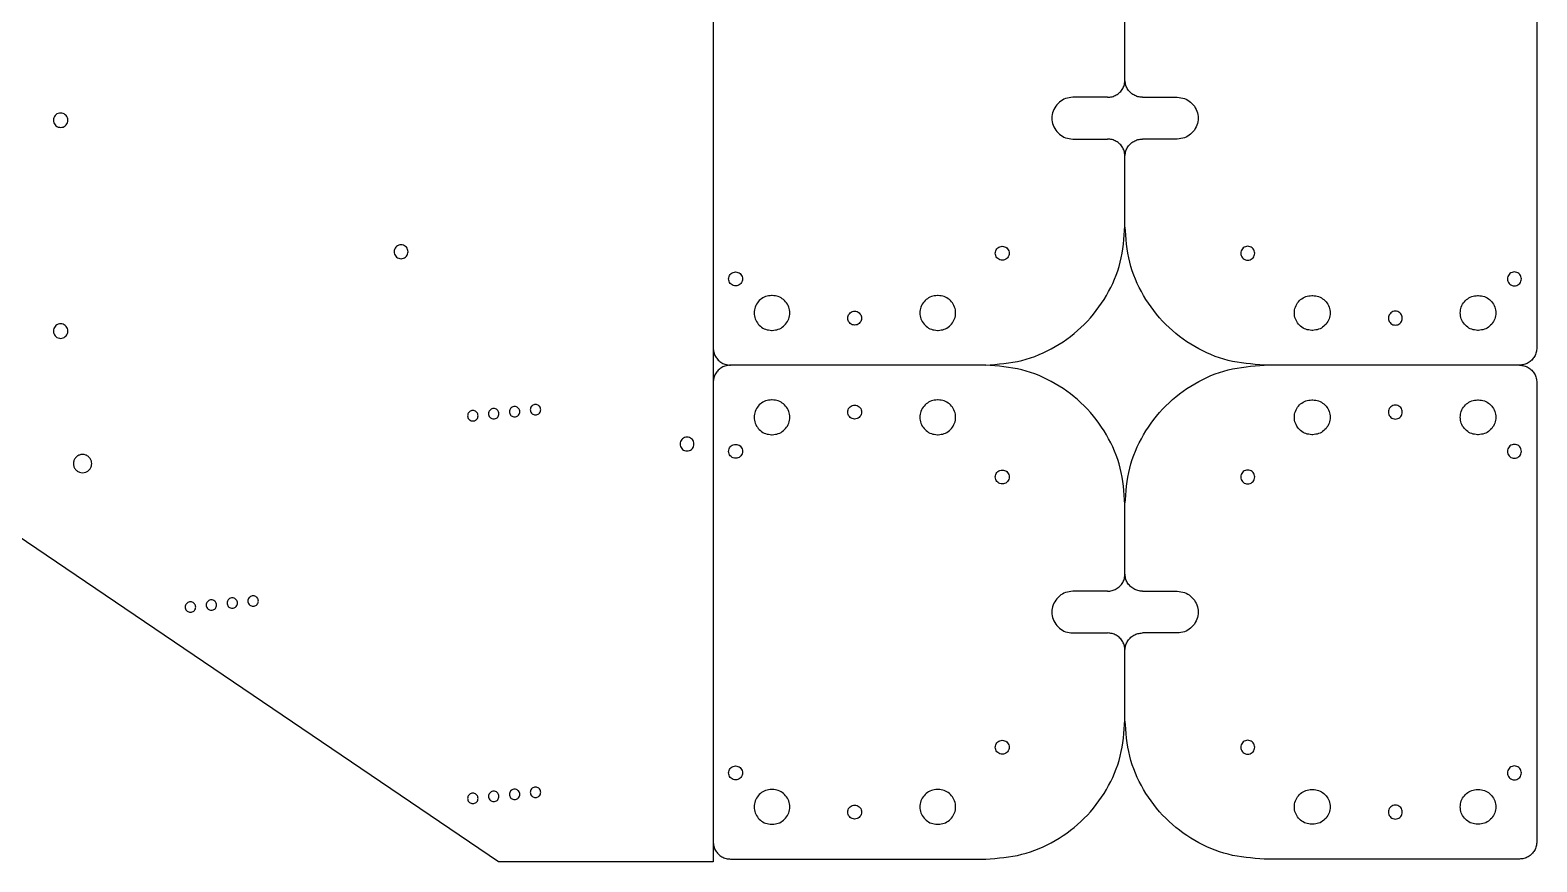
# Model space of a CAD drawing. Extents: x 0 to 867, y 0 to 569.
# Drawn here: x 434.3 to 867.1, y 0 to 239.1 of the extents above; entities that cross this region are included whole.
import ezdxf

# ---------------------------------------------------------------- set-up
doc = ezdxf.new("R2010")
doc.units = 0
doc.layers.add('LAYER_1', color=7, linetype='CONTINUOUS')

msp = doc.modelspace()

# ---------------------------------------------------------------- linework, layer by layer
at = {"layer": 'LAYER_1', "color": 7}
for p, q in [((630.46, 563.81), (630.46, 0)), ((867.06, 279.81), (867.06, 147.81)), ((748.76, 224.81), (748.76, 244.81)), ((743.76, 219.81), (733.76, 219.81)), ((753.76, 219.81), (763.76, 219.81)), ((443.03, 211.14), (443.03, 211.14)), ((733.76, 207.81), (743.76, 207.81)), ((763.76, 207.81), (753.76, 207.81)), ((748.76, 182.81), (748.76, 202.81)), ((540.83, 173.4), (540.83, 173.4)), ((713.51, 172.96), (713.51, 172.96)), ((784.02, 172.96), (784.02, 172.96)), ((636.91, 165.58), (636.91, 165.58)), ((860.62, 165.58), (860.62, 165.58)), ((647.46, 162.81), (647.26, 162.81)), ((695.11, 162.81), (694.86, 162.81)), ((802.42, 162.81), (802.67, 162.81)), ((850.06, 162.81), (850.26, 162.81)), ((647.26, 152.81), (647.46, 152.81)), ((671.11, 154.31), (671.11, 154.31)), ((694.86, 152.81), (695.11, 152.81)), ((802.67, 152.81), (802.42, 152.81)), ((826.41, 154.31), (826.41, 154.31)), ((850.26, 152.81), (850.06, 152.81)), ((443.03, 150.51), (443.03, 150.51)), ((708.76, 142.81), (635.46, 142.81)), ((862.06, 142.81), (788.76, 142.81)), ((867.06, 137.81), (867.06, 5.81)), ((647.46, 132.81), (647.26, 132.81)), ((695.11, 132.81), (694.86, 132.81)), ((802.42, 132.81), (802.67, 132.81)), ((850.06, 132.81), (850.26, 132.81)), ((561.44, 126.75), (561.44, 126.75)), ((567.44, 127.33), (567.44, 127.33)), ((573.45, 127.92), (573.45, 127.92)), ((579.44, 128.5), (579.44, 128.5)), ((671.11, 127.31), (671.11, 127.31)), ((826.41, 127.31), (826.41, 127.31)), ((647.26, 122.81), (647.46, 122.81)), ((694.86, 122.81), (695.11, 122.81)), ((802.67, 122.81), (802.42, 122.81)), ((850.26, 122.81), (850.06, 122.81)), ((622.96, 118.13), (622.96, 118.13)), ((636.91, 116.03), (636.91, 116.03)), ((860.62, 116.03), (860.62, 116.03)), ((449.33, 111.88), (449.33, 111.88)), ((713.51, 108.65), (713.51, 108.65)), ((784.02, 108.65), (784.02, 108.65)), ((748.76, 82.81), (748.76, 102.81)), ((568.85, 0), (424.32, 98)), ((743.76, 77.81), (733.76, 77.81)), ((753.76, 77.81), (763.76, 77.81)), ((480.33, 71.75), (480.33, 71.75)), ((486.33, 72.33), (486.33, 72.33)), ((492.34, 72.92), (492.34, 72.92)), ((498.33, 73.5), (498.33, 73.5)), ((733.76, 65.81), (743.76, 65.81)), ((763.76, 65.81), (753.76, 65.81)), ((748.76, 40.81), (748.76, 60.81)), ((713.51, 30.96), (713.51, 30.96)), ((784.02, 30.96), (784.02, 30.96)), ((636.91, 23.58), (636.91, 23.58)), ((860.62, 23.58), (860.62, 23.58)), ((567.44, 17.33), (567.44, 17.33)), ((573.45, 17.92), (573.45, 17.92)), ((579.44, 18.5), (579.44, 18.5)), ((647.46, 20.81), (647.26, 20.81)), ((695.11, 20.81), (694.86, 20.81)), ((802.42, 20.81), (802.67, 20.81)), ((850.06, 20.81), (850.26, 20.81)), ((561.44, 16.75), (561.44, 16.75)), ((647.26, 10.81), (647.46, 10.81)), ((671.11, 12.31), (671.11, 12.31)), ((694.86, 10.81), (695.11, 10.81)), ((802.67, 10.81), (802.42, 10.81)), ((826.41, 12.31), (826.41, 12.31)), ((850.26, 10.81), (850.06, 10.81)), ((630.46, 0), (568.85, 0)), ((635.46, 0.81), (708.76, 0.81)), ((862.06, 0.81), (788.76, 0.81))]:
    msp.add_line(p, q, dxfattribs=at)
for points, knots in [([(743.76, 219.81), (744.2, 219.84), (745.07, 219.91), (746.29, 220.43), (747.34, 221.23), (748.14, 222.28), (748.66, 223.5), (748.73, 224.37), (748.76, 224.81)], [0, 0, 0, 0, 1.308875, 2.606919, 3.915794, 5.224668, 6.522711, 7.831585, 7.831585, 7.831585, 7.831585]), ([(753.76, 219.81), (753.33, 219.84), (752.46, 219.91), (751.24, 220.43), (750.19, 221.23), (749.39, 222.28), (748.86, 223.5), (748.8, 224.37), (748.76, 224.81)], [0, 0, 0, 0, 1.308874, 2.606918, 3.915793, 5.224668, 6.52271, 7.831585, 7.831585, 7.831585, 7.831585]), ([(733.76, 219.81), (733.06, 219.73), (731.67, 219.59), (729.83, 218.49), (728.46, 216.87), (727.73, 214.87), (727.73, 212.74), (728.46, 210.74), (729.83, 209.12), (731.67, 208.02), (733.06, 207.88), (733.76, 207.81)], [0, 0, 0, 0, 2.093784, 4.157603, 6.251388, 8.345172, 10.408992, 12.502776, 14.59656, 16.660379, 18.754163, 18.754163, 18.754163, 18.754163]), ([(763.76, 219.81), (764.47, 219.73), (765.86, 219.59), (767.7, 218.49), (769.07, 216.87), (769.79, 214.87), (769.79, 212.74), (769.07, 210.74), (767.7, 209.12), (765.86, 208.02), (764.47, 207.88), (763.76, 207.81)], [0, 0, 0, 0, 2.093785, 4.157604, 6.251388, 8.345172, 10.408992, 12.502777, 14.59656, 16.66038, 18.754165, 18.754165, 18.754165, 18.754165]), ([(443.03, 211.14), (442.79, 211.16), (442.31, 211.21), (441.67, 211.59), (441.2, 212.15), (440.95, 212.84), (440.95, 213.58), (441.2, 214.27), (441.67, 214.83), (442.31, 215.2), (443.03, 215.33), (443.76, 215.2), (444.39, 214.83), (444.87, 214.27), (445.12, 213.58), (445.12, 212.84), (444.87, 212.15), (444.39, 211.59), (443.76, 211.21), (443.27, 211.16), (443.03, 211.14)], [0, 0, 0, 0, 0.724111, 1.437852, 2.161955, 2.886052, 3.599789, 4.323884, 5.047988, 5.761728, 6.48584, 7.20993, 7.923665, 8.647767, 9.371869, 10.085606, 10.809709, 11.533812, 12.247547, 12.971637, 12.971637, 12.971637, 12.971637]), ([(748.76, 202.81), (748.73, 203.24), (748.66, 204.12), (748.14, 205.33), (747.34, 206.38), (746.29, 207.18), (745.07, 207.71), (744.2, 207.77), (743.76, 207.81)], [0, 0, 0, 0, 1.308874, 2.606917, 3.915791, 5.224666, 6.52271, 7.831585, 7.831585, 7.831585, 7.831585]), ([(748.76, 202.81), (748.8, 203.24), (748.86, 204.12), (749.39, 205.33), (750.19, 206.38), (751.24, 207.18), (752.46, 207.71), (753.33, 207.77), (753.76, 207.81)], [0, 0, 0, 0, 1.308874, 2.606917, 3.915791, 5.224667, 6.52271, 7.831585, 7.831585, 7.831585, 7.831585]), ([(708.76, 142.81), (712.26, 143.07), (719.24, 143.6), (728.99, 147.8), (737.38, 154.19), (743.77, 162.58), (747.97, 172.33), (748.5, 179.31), (748.76, 182.81)], [0, 0, 0, 0, 10.470995, 20.855339, 31.326332, 41.797329, 52.181673, 62.652668, 62.652668, 62.652668, 62.652668]), ([(788.76, 142.81), (785.26, 143.07), (778.29, 143.6), (768.54, 147.8), (760.14, 154.19), (753.76, 162.58), (749.56, 172.33), (749.03, 179.31), (748.76, 182.81)], [0, 0, 0, 0, 10.470995, 20.855338, 31.326332, 41.797329, 52.181673, 62.652668, 62.652668, 62.652668, 62.652668]), ([(540.83, 173.4), (540.6, 173.42), (540.13, 173.47), (539.52, 173.84), (539.06, 174.38), (538.82, 175.05), (538.82, 175.75), (539.06, 176.42), (539.52, 176.96), (540.13, 177.32), (540.83, 177.44), (541.53, 177.32), (542.14, 176.96), (542.6, 176.42), (542.84, 175.75), (542.84, 175.05), (542.6, 174.38), (542.14, 173.84), (541.53, 173.47), (541.07, 173.42), (540.83, 173.4)], [0, 0, 0, 0, 0.697929, 1.38587, 2.083799, 2.781727, 3.469667, 4.167595, 4.865524, 5.553465, 6.251394, 6.949323, 7.637264, 8.335194, 9.033122, 9.721062, 10.418989, 11.116919, 11.80486, 12.502789, 12.502789, 12.502789, 12.502789]), ([(713.51, 172.96), (713.74, 172.98), (714.21, 173.03), (714.82, 173.4), (715.28, 173.94), (715.52, 174.61), (715.52, 175.31), (715.28, 175.98), (714.82, 176.52), (714.21, 176.88), (713.51, 177), (712.81, 176.88), (712.2, 176.52), (711.74, 175.98), (711.5, 175.31), (711.5, 174.61), (711.74, 173.94), (712.2, 173.4), (712.81, 173.03), (713.27, 172.98), (713.51, 172.96)], [0, 0, 0, 0, 0.697927, 1.385867, 2.083794, 2.781722, 3.469662, 4.16759, 4.865518, 5.553457, 6.251384, 6.949314, 7.637253, 8.335182, 9.03311, 9.72105, 10.418977, 11.116906, 11.804845, 12.502775, 12.502775, 12.502775, 12.502775]), ([(784.02, 172.96), (783.79, 172.98), (783.32, 173.03), (782.71, 173.4), (782.25, 173.94), (782.01, 174.61), (782.01, 175.31), (782.25, 175.98), (782.71, 176.52), (783.32, 176.88), (784.02, 177), (784.72, 176.88), (785.33, 176.52), (785.79, 175.98), (786.03, 175.31), (786.03, 174.61), (785.79, 173.94), (785.33, 173.4), (784.72, 173.03), (784.25, 172.98), (784.02, 172.96)], [0, 0, 0, 0, 0.697927, 1.385867, 2.083795, 2.781722, 3.469662, 4.16759, 4.865518, 5.553458, 6.251385, 6.949313, 7.637254, 8.335182, 9.03311, 9.72105, 10.418977, 11.116905, 11.804845, 12.502774, 12.502774, 12.502774, 12.502774]), ([(636.91, 165.58), (637.15, 165.61), (637.61, 165.66), (638.22, 166.02), (638.68, 166.56), (638.92, 167.23), (638.92, 167.94), (638.68, 168.61), (638.22, 169.15), (637.61, 169.5), (636.91, 169.63), (636.21, 169.5), (635.6, 169.15), (635.14, 168.61), (634.9, 167.94), (634.9, 167.23), (635.14, 166.56), (635.6, 166.02), (636.21, 165.66), (636.68, 165.61), (636.91, 165.58)], [0, 0, 0, 0, 0.697929, 1.38587, 2.0838, 2.781728, 3.469668, 4.167595, 4.865525, 5.553466, 6.251395, 6.949323, 7.637265, 8.335194, 9.033121, 9.721061, 10.418989, 11.116918, 11.80486, 12.502789, 12.502789, 12.502789, 12.502789]), ([(860.62, 165.58), (860.38, 165.61), (859.92, 165.66), (859.3, 166.02), (858.85, 166.56), (858.61, 167.23), (858.61, 167.94), (858.85, 168.61), (859.3, 169.15), (859.92, 169.5), (860.62, 169.63), (861.31, 169.5), (861.93, 169.15), (862.38, 168.61), (862.63, 167.94), (862.63, 167.23), (862.38, 166.56), (861.93, 166.02), (861.31, 165.66), (860.85, 165.61), (860.62, 165.58)], [0, 0, 0, 0, 0.697929, 1.38587, 2.083799, 2.781728, 3.469668, 4.167595, 4.865524, 5.553465, 6.251394, 6.949323, 7.637264, 8.335193, 9.03312, 9.72106, 10.418989, 11.116918, 11.804859, 12.502788, 12.502788, 12.502788, 12.502788]), ([(647.26, 162.81), (646.68, 162.75), (645.52, 162.63), (643.98, 161.71), (642.84, 160.36), (642.24, 158.69), (642.24, 156.92), (642.84, 155.25), (643.98, 153.91), (645.52, 152.98), (646.68, 152.87), (647.26, 152.81)], [0, 0, 0, 0, 1.744818, 3.464663, 5.209477, 6.9543, 8.674149, 10.418972, 12.163786, 13.88363, 15.628449, 15.628449, 15.628449, 15.628449]), ([(647.46, 152.81), (648.05, 152.87), (649.21, 152.98), (650.74, 153.91), (651.88, 155.25), (652.49, 156.92), (652.49, 158.69), (651.88, 160.36), (650.74, 161.71), (649.21, 162.63), (648.05, 162.75), (647.46, 162.81)], [0, 0, 0, 0, 1.744819, 3.46467, 5.209497, 6.954313, 8.674162, 10.418979, 12.163806, 13.883656, 15.628476, 15.628476, 15.628476, 15.628476]), ([(694.86, 162.81), (694.27, 162.75), (693.11, 162.63), (691.58, 161.71), (690.44, 160.36), (689.83, 158.69), (689.83, 156.92), (690.44, 155.25), (691.58, 153.91), (693.11, 152.98), (694.27, 152.87), (694.86, 152.81)], [0, 0, 0, 0, 1.74482, 3.464669, 5.209491, 6.954311, 8.67416, 10.41898, 12.163802, 13.88365, 15.628471, 15.628471, 15.628471, 15.628471]), ([(695.11, 152.81), (695.69, 152.87), (696.85, 152.98), (698.39, 153.91), (699.53, 155.25), (700.13, 156.92), (700.13, 158.69), (699.53, 160.36), (698.39, 161.71), (696.85, 162.63), (695.69, 162.75), (695.11, 162.81)], [0, 0, 0, 0, 1.74482, 3.464669, 5.209491, 6.954311, 8.67416, 10.41898, 12.163802, 13.88365, 15.628471, 15.628471, 15.628471, 15.628471]), ([(802.42, 152.81), (801.83, 152.87), (800.67, 152.98), (799.14, 153.91), (798, 155.25), (797.39, 156.92), (797.39, 158.69), (798, 160.36), (799.14, 161.71), (800.67, 162.63), (801.83, 162.75), (802.42, 162.81)], [0, 0, 0, 0, 1.74482, 3.464669, 5.209491, 6.954311, 8.67416, 10.41898, 12.163802, 13.883651, 15.628471, 15.628471, 15.628471, 15.628471]), ([(802.67, 162.81), (803.25, 162.75), (804.41, 162.63), (805.95, 161.71), (807.09, 160.36), (807.69, 158.69), (807.69, 156.92), (807.09, 155.25), (805.95, 153.91), (804.41, 152.98), (803.25, 152.87), (802.67, 152.81)], [0, 0, 0, 0, 1.74482, 3.464669, 5.209491, 6.954311, 8.67416, 10.41898, 12.163802, 13.883651, 15.628471, 15.628471, 15.628471, 15.628471]), ([(850.06, 152.81), (849.48, 152.87), (848.32, 152.98), (846.78, 153.91), (845.64, 155.25), (845.04, 156.92), (845.04, 158.69), (845.64, 160.36), (846.78, 161.71), (848.32, 162.63), (849.48, 162.75), (850.06, 162.81)], [0, 0, 0, 0, 1.744818, 3.46467, 5.209497, 6.954313, 8.674162, 10.418979, 12.163806, 13.883657, 15.628475, 15.628475, 15.628475, 15.628475]), ([(850.26, 162.81), (850.85, 162.75), (852.01, 162.63), (853.54, 161.71), (854.68, 160.36), (855.29, 158.69), (855.29, 156.92), (854.68, 155.25), (853.54, 153.91), (852.01, 152.98), (850.85, 152.87), (850.26, 152.81)], [0, 0, 0, 0, 1.744817, 3.464662, 5.209476, 6.954299, 8.674148, 10.418971, 12.163785, 13.883629, 15.628447, 15.628447, 15.628447, 15.628447]), ([(671.11, 154.31), (671.35, 154.33), (671.81, 154.38), (672.43, 154.75), (672.88, 155.28), (673.12, 155.95), (673.12, 156.66), (672.88, 157.33), (672.43, 157.87), (671.81, 158.22), (671.11, 158.35), (670.42, 158.22), (669.8, 157.87), (669.35, 157.33), (669.1, 156.66), (669.1, 155.95), (669.35, 155.28), (669.8, 154.75), (670.42, 154.38), (670.88, 154.33), (671.11, 154.31)], [0, 0, 0, 0, 0.697929, 1.38587, 2.083799, 2.781726, 3.469665, 4.167595, 4.865524, 5.553465, 6.251394, 6.949323, 7.637264, 8.335193, 9.033122, 9.721061, 10.418989, 11.116918, 11.804859, 12.502788, 12.502788, 12.502788, 12.502788]), ([(826.41, 154.31), (826.18, 154.33), (825.72, 154.38), (825.1, 154.75), (824.65, 155.28), (824.4, 155.95), (824.4, 156.66), (824.65, 157.33), (825.1, 157.87), (825.72, 158.22), (826.41, 158.35), (827.11, 158.22), (827.73, 157.87), (828.18, 157.33), (828.42, 156.66), (828.42, 155.95), (828.18, 155.28), (827.73, 154.75), (827.11, 154.38), (826.65, 154.33), (826.41, 154.31)], [0, 0, 0, 0, 0.697929, 1.385871, 2.0838, 2.781727, 3.469666, 4.167595, 4.865524, 5.553466, 6.251395, 6.949323, 7.637265, 8.335194, 9.033123, 9.721062, 10.41899, 11.116919, 11.804861, 12.502789, 12.502789, 12.502789, 12.502789]), ([(443.03, 150.51), (442.79, 150.54), (442.31, 150.59), (441.67, 150.97), (441.2, 151.53), (440.95, 152.22), (440.95, 152.96), (441.2, 153.65), (441.67, 154.21), (442.31, 154.58), (443.03, 154.71), (443.76, 154.58), (444.39, 154.21), (444.87, 153.65), (445.12, 152.96), (445.12, 152.22), (444.87, 151.53), (444.39, 150.97), (443.76, 150.59), (443.27, 150.54), (443.03, 150.51)], [0, 0, 0, 0, 0.724111, 1.437852, 2.161956, 2.886051, 3.599788, 4.323884, 5.047988, 5.761729, 6.48584, 7.20993, 7.923665, 8.647768, 9.371871, 10.085608, 10.80971, 11.533812, 12.247548, 12.971638, 12.971638, 12.971638, 12.971638]), ([(630.46, 147.81), (630.5, 147.37), (630.56, 146.5), (631.09, 145.28), (631.89, 144.23), (632.94, 143.43), (634.16, 142.91), (635.03, 142.84), (635.46, 142.81)], [0, 0, 0, 0, 1.308874, 2.606913, 3.915785, 5.224662, 6.522708, 7.831581, 7.831581, 7.831581, 7.831581]), ([(867.06, 147.81), (867.03, 147.37), (866.96, 146.5), (866.44, 145.28), (865.64, 144.23), (864.59, 143.43), (863.37, 142.91), (862.5, 142.84), (862.06, 142.81)], [0, 0, 0, 0, 1.308874, 2.606913, 3.915786, 5.224662, 6.522708, 7.831581, 7.831581, 7.831581, 7.831581]), ([(635.46, 142.81), (635.03, 142.77), (634.16, 142.71), (632.94, 142.18), (631.89, 141.38), (631.09, 140.33), (630.56, 139.12), (630.5, 138.24), (630.46, 137.81)], [0, 0, 0, 0, 1.308873, 2.606918, 3.915796, 5.224668, 6.522708, 7.831582, 7.831582, 7.831582, 7.831582]), ([(748.76, 102.81), (748.5, 106.31), (747.97, 113.28), (743.77, 123.03), (737.38, 131.43), (728.99, 137.81), (719.24, 142.01), (712.26, 142.54), (708.76, 142.81)], [0, 0, 0, 0, 10.470995, 20.855339, 31.326336, 41.797329, 52.181673, 62.652668, 62.652668, 62.652668, 62.652668]), ([(748.76, 102.81), (749.03, 106.31), (749.56, 113.28), (753.76, 123.03), (760.14, 131.43), (768.54, 137.81), (778.29, 142.01), (785.26, 142.54), (788.76, 142.81)], [0, 0, 0, 0, 10.470995, 20.855339, 31.326335, 41.797329, 52.181672, 62.652667, 62.652667, 62.652667, 62.652667]), ([(862.06, 142.81), (862.5, 142.77), (863.37, 142.71), (864.59, 142.18), (865.64, 141.38), (866.44, 140.33), (866.96, 139.12), (867.03, 138.24), (867.06, 137.81)], [0, 0, 0, 0, 1.308873, 2.606919, 3.915796, 5.224669, 6.522709, 7.831582, 7.831582, 7.831582, 7.831582]), ([(567.44, 127.33), (567.27, 127.35), (566.92, 127.39), (566.46, 127.66), (566.12, 128.07), (565.94, 128.57), (565.94, 129.1), (566.12, 129.6), (566.46, 130.01), (566.92, 130.27), (567.44, 130.36), (567.97, 130.27), (568.43, 130.01), (568.77, 129.6), (568.95, 129.1), (568.95, 128.57), (568.77, 128.07), (568.43, 127.66), (567.97, 127.39), (567.62, 127.35), (567.44, 127.33)], [0, 0, 0, 0, 0.523592, 1.039686, 1.563274, 2.086861, 2.602954, 3.126543, 3.65013, 4.166224, 4.689816, 5.213407, 5.729501, 6.253088, 6.776683, 7.292776, 7.816369, 8.339958, 8.856052, 9.379643, 9.379643, 9.379643, 9.379643]), ([(573.45, 127.92), (573.27, 127.93), (572.92, 127.97), (572.46, 128.25), (572.12, 128.65), (571.94, 129.15), (571.94, 129.68), (572.12, 130.18), (572.46, 130.59), (572.92, 130.85), (573.45, 130.95), (573.97, 130.85), (574.43, 130.59), (574.77, 130.18), (574.95, 129.68), (574.95, 129.15), (574.77, 128.65), (574.43, 128.25), (573.97, 127.97), (573.62, 127.93), (573.45, 127.92)], [0, 0, 0, 0, 0.523592, 1.039685, 1.563273, 2.08686, 2.602954, 3.126542, 3.650129, 4.166222, 4.689814, 5.213406, 5.7295, 6.253087, 6.776681, 7.292775, 7.816369, 8.339957, 8.856051, 9.379643, 9.379643, 9.379643, 9.379643]), ([(579.44, 128.5), (579.27, 128.52), (578.92, 128.55), (578.46, 128.83), (578.12, 129.23), (577.94, 129.73), (577.94, 130.27), (578.12, 130.77), (578.46, 131.17), (578.92, 131.44), (579.44, 131.53), (579.97, 131.44), (580.43, 131.17), (580.77, 130.77), (580.95, 130.27), (580.95, 129.73), (580.77, 129.23), (580.43, 128.83), (579.97, 128.55), (579.62, 128.52), (579.44, 128.5)], [0, 0, 0, 0, 0.523454, 1.039409, 1.562853, 2.086297, 2.602251, 3.125697, 3.649138, 4.165094, 4.688547, 5.211983, 5.727938, 6.251392, 6.774838, 7.290792, 7.814236, 8.337692, 8.853648, 9.377083, 9.377083, 9.377083, 9.377083]), ([(647.26, 132.81), (646.68, 132.75), (645.52, 132.63), (643.98, 131.71), (642.84, 130.36), (642.24, 128.69), (642.24, 126.92), (642.84, 125.25), (643.98, 123.91), (645.52, 122.98), (646.68, 122.87), (647.26, 122.81)], [0, 0, 0, 0, 1.744818, 3.464663, 5.209476, 6.9543, 8.674149, 10.418972, 12.163786, 13.883631, 15.628449, 15.628449, 15.628449, 15.628449]), ([(647.46, 122.81), (648.05, 122.87), (649.21, 122.98), (650.74, 123.91), (651.88, 125.25), (652.49, 126.92), (652.49, 128.69), (651.88, 130.36), (650.74, 131.71), (649.21, 132.63), (648.05, 132.75), (647.46, 132.81)], [0, 0, 0, 0, 1.744819, 3.46467, 5.209497, 6.954314, 8.674163, 10.41898, 12.163805, 13.883657, 15.628476, 15.628476, 15.628476, 15.628476]), ([(671.11, 127.31), (671.35, 127.33), (671.81, 127.38), (672.43, 127.75), (672.88, 128.28), (673.12, 128.95), (673.12, 129.66), (672.88, 130.33), (672.43, 130.87), (671.81, 131.22), (671.11, 131.35), (670.42, 131.22), (669.8, 130.87), (669.35, 130.33), (669.1, 129.66), (669.1, 128.95), (669.35, 128.28), (669.8, 127.75), (670.42, 127.38), (670.88, 127.33), (671.11, 127.31)], [0, 0, 0, 0, 0.697929, 1.38587, 2.083799, 2.781728, 3.469668, 4.167595, 4.865524, 5.553465, 6.251394, 6.949323, 7.637264, 8.335193, 9.03312, 9.72106, 10.418989, 11.116918, 11.804859, 12.502788, 12.502788, 12.502788, 12.502788]), ([(694.86, 132.81), (694.27, 132.75), (693.11, 132.63), (691.58, 131.71), (690.44, 130.36), (689.83, 128.69), (689.83, 126.92), (690.44, 125.25), (691.58, 123.91), (693.11, 122.98), (694.27, 122.87), (694.86, 122.81)], [0, 0, 0, 0, 1.74482, 3.46467, 5.20949, 6.954311, 8.67416, 10.41898, 12.163801, 13.883651, 15.628471, 15.628471, 15.628471, 15.628471]), ([(695.11, 122.81), (695.69, 122.87), (696.85, 122.98), (698.39, 123.91), (699.53, 125.25), (700.13, 126.92), (700.13, 128.69), (699.53, 130.36), (698.39, 131.71), (696.85, 132.63), (695.69, 132.75), (695.11, 132.81)], [0, 0, 0, 0, 1.74482, 3.46467, 5.209491, 6.954311, 8.67416, 10.41898, 12.163801, 13.883651, 15.628471, 15.628471, 15.628471, 15.628471]), ([(802.42, 122.81), (801.83, 122.87), (800.67, 122.98), (799.14, 123.91), (798, 125.25), (797.39, 126.92), (797.39, 128.69), (798, 130.36), (799.14, 131.71), (800.67, 132.63), (801.83, 132.75), (802.42, 132.81)], [0, 0, 0, 0, 1.74482, 3.46467, 5.209492, 6.954311, 8.674161, 10.41898, 12.163802, 13.883651, 15.628471, 15.628471, 15.628471, 15.628471]), ([(802.67, 132.81), (803.25, 132.75), (804.41, 132.63), (805.95, 131.71), (807.09, 130.36), (807.69, 128.69), (807.69, 126.92), (807.09, 125.25), (805.95, 123.91), (804.41, 122.98), (803.25, 122.87), (802.67, 122.81)], [0, 0, 0, 0, 1.74482, 3.46467, 5.209492, 6.954311, 8.674161, 10.41898, 12.163802, 13.883651, 15.628471, 15.628471, 15.628471, 15.628471]), ([(826.41, 127.31), (826.18, 127.33), (825.72, 127.38), (825.1, 127.75), (824.65, 128.28), (824.4, 128.95), (824.4, 129.66), (824.65, 130.33), (825.1, 130.87), (825.72, 131.22), (826.41, 131.35), (827.11, 131.22), (827.73, 130.87), (828.18, 130.33), (828.42, 129.66), (828.42, 128.95), (828.18, 128.28), (827.73, 127.75), (827.11, 127.38), (826.65, 127.33), (826.41, 127.31)], [0, 0, 0, 0, 0.697929, 1.385871, 2.0838, 2.781729, 3.469668, 4.167595, 4.865524, 5.553466, 6.251395, 6.949323, 7.637265, 8.335194, 9.033122, 9.721061, 10.41899, 11.116919, 11.804861, 12.502789, 12.502789, 12.502789, 12.502789]), ([(850.06, 122.81), (849.48, 122.87), (848.32, 122.98), (846.78, 123.91), (845.64, 125.25), (845.04, 126.92), (845.04, 128.69), (845.64, 130.36), (846.78, 131.71), (848.32, 132.63), (849.48, 132.75), (850.06, 132.81)], [0, 0, 0, 0, 1.744818, 3.46467, 5.209497, 6.954313, 8.674163, 10.418979, 12.163805, 13.883657, 15.628476, 15.628476, 15.628476, 15.628476]), ([(850.26, 132.81), (850.85, 132.75), (852.01, 132.63), (853.54, 131.71), (854.68, 130.36), (855.29, 128.69), (855.29, 126.92), (854.68, 125.25), (853.54, 123.91), (852.01, 122.98), (850.85, 122.87), (850.26, 122.81)], [0, 0, 0, 0, 1.744817, 3.464662, 5.209476, 6.954298, 8.674148, 10.418971, 12.163785, 13.88363, 15.628447, 15.628447, 15.628447, 15.628447]), ([(561.44, 126.75), (561.27, 126.77), (560.92, 126.8), (560.46, 127.08), (560.12, 127.48), (559.94, 127.98), (559.94, 128.52), (560.12, 129.02), (560.46, 129.42), (560.92, 129.69), (561.44, 129.78), (561.97, 129.69), (562.43, 129.42), (562.77, 129.02), (562.95, 128.52), (562.95, 127.98), (562.77, 127.48), (562.43, 127.08), (561.97, 126.8), (561.62, 126.77), (561.44, 126.75)], [0, 0, 0, 0, 0.523586, 1.039674, 1.563269, 2.086857, 2.60295, 3.126538, 3.650134, 4.166223, 4.689809, 5.2134, 5.729494, 6.253083, 6.776677, 7.29277, 7.816364, 8.339951, 8.856044, 9.379636, 9.379636, 9.379636, 9.379636]), ([(622.96, 118.13), (622.73, 118.15), (622.27, 118.2), (621.65, 118.56), (621.2, 119.1), (620.95, 119.77), (620.95, 120.48), (621.2, 121.15), (621.65, 121.69), (622.27, 122.04), (622.96, 122.17), (623.66, 122.04), (624.28, 121.69), (624.73, 121.15), (624.97, 120.48), (624.97, 119.77), (624.73, 119.1), (624.28, 118.56), (623.66, 118.2), (623.2, 118.15), (622.96, 118.13)], [0, 0, 0, 0, 0.697928, 1.38587, 2.083799, 2.781728, 3.469668, 4.167597, 4.865524, 5.553466, 6.251394, 6.949323, 7.637265, 8.335192, 9.033121, 9.721061, 10.41899, 11.116918, 11.80486, 12.50279, 12.50279, 12.50279, 12.50279]), ([(449.33, 111.88), (449.03, 111.91), (448.42, 111.97), (447.61, 112.45), (447.01, 113.16), (446.69, 114.04), (446.69, 114.96), (447.01, 115.84), (447.61, 116.55), (448.42, 117.02), (449.33, 117.18), (450.25, 117.02), (451.05, 116.55), (451.65, 115.84), (451.97, 114.96), (451.97, 114.04), (451.65, 113.16), (451.05, 112.45), (450.25, 111.97), (449.64, 111.91), (449.33, 111.88)], [0, 0, 0, 0, 0.916034, 1.818954, 2.734974, 3.651004, 4.553925, 5.469957, 6.385976, 7.288895, 8.204929, 9.120963, 10.023888, 10.93992, 11.855953, 12.758874, 13.674903, 14.590937, 15.493863, 16.409897, 16.409897, 16.409897, 16.409897]), ([(636.91, 116.03), (637.15, 116.05), (637.61, 116.1), (638.22, 116.47), (638.68, 117.01), (638.92, 117.67), (638.92, 118.38), (638.68, 119.05), (638.22, 119.59), (637.61, 119.95), (636.91, 120.07), (636.21, 119.95), (635.6, 119.59), (635.14, 119.05), (634.9, 118.38), (634.9, 117.67), (635.14, 117.01), (635.6, 116.47), (636.21, 116.1), (636.68, 116.05), (636.91, 116.03)], [0, 0, 0, 0, 0.697929, 1.38587, 2.0838, 2.781727, 3.469667, 4.167595, 4.865524, 5.553466, 6.251395, 6.949324, 7.637265, 8.335194, 9.033123, 9.721063, 10.418991, 11.11692, 11.80486, 12.502789, 12.502789, 12.502789, 12.502789]), ([(860.62, 116.03), (860.38, 116.05), (859.92, 116.1), (859.3, 116.47), (858.85, 117.01), (858.61, 117.67), (858.61, 118.38), (858.85, 119.05), (859.3, 119.59), (859.92, 119.95), (860.62, 120.07), (861.31, 119.95), (861.93, 119.59), (862.38, 119.05), (862.63, 118.38), (862.63, 117.67), (862.38, 117.01), (861.93, 116.47), (861.31, 116.1), (860.85, 116.05), (860.62, 116.03)], [0, 0, 0, 0, 0.697929, 1.38587, 2.083799, 2.781727, 3.469666, 4.167595, 4.865524, 5.553465, 6.251394, 6.949323, 7.637264, 8.335194, 9.033123, 9.721063, 10.418992, 11.116919, 11.80486, 12.502789, 12.502789, 12.502789, 12.502789]), ([(713.51, 108.65), (713.74, 108.68), (714.21, 108.72), (714.82, 109.09), (715.28, 109.63), (715.52, 110.3), (715.52, 111.01), (715.28, 111.67), (714.82, 112.22), (714.21, 112.57), (713.51, 112.69), (712.81, 112.57), (712.2, 112.22), (711.74, 111.67), (711.5, 111.01), (711.5, 110.3), (711.74, 109.63), (712.2, 109.09), (712.81, 108.72), (713.27, 108.68), (713.51, 108.65)], [0, 0, 0, 0, 0.697927, 1.385867, 2.083794, 2.781723, 3.469663, 4.16759, 4.865518, 5.553457, 6.251384, 6.949314, 7.637254, 8.335182, 9.033109, 9.721049, 10.418978, 11.116906, 11.804846, 12.502776, 12.502776, 12.502776, 12.502776]), ([(784.02, 108.65), (783.79, 108.68), (783.32, 108.72), (782.71, 109.09), (782.25, 109.63), (782.01, 110.3), (782.01, 111.01), (782.25, 111.67), (782.71, 112.22), (783.32, 112.57), (784.02, 112.69), (784.72, 112.57), (785.33, 112.22), (785.79, 111.67), (786.03, 111.01), (786.03, 110.3), (785.79, 109.63), (785.33, 109.09), (784.72, 108.72), (784.25, 108.68), (784.02, 108.65)], [0, 0, 0, 0, 0.697927, 1.385867, 2.083795, 2.781722, 3.469662, 4.16759, 4.865518, 5.553458, 6.251385, 6.949314, 7.637254, 8.335182, 9.03311, 9.72105, 10.418977, 11.116905, 11.804846, 12.502775, 12.502775, 12.502775, 12.502775]), ([(743.76, 77.81), (744.2, 77.84), (745.07, 77.91), (746.29, 78.43), (747.34, 79.23), (748.14, 80.28), (748.66, 81.5), (748.73, 82.37), (748.76, 82.81)], [0, 0, 0, 0, 1.308875, 2.606919, 3.915794, 5.224667, 6.522711, 7.831585, 7.831585, 7.831585, 7.831585]), ([(753.76, 77.81), (753.33, 77.84), (752.46, 77.91), (751.24, 78.43), (750.19, 79.23), (749.39, 80.28), (748.86, 81.5), (748.8, 82.37), (748.76, 82.81)], [0, 0, 0, 0, 1.308874, 2.606918, 3.915793, 5.224667, 6.522711, 7.831585, 7.831585, 7.831585, 7.831585]), ([(480.33, 71.75), (480.16, 71.77), (479.81, 71.8), (479.35, 72.08), (479.01, 72.48), (478.82, 72.98), (478.82, 73.52), (479.01, 74.02), (479.35, 74.42), (479.81, 74.69), (480.33, 74.78), (480.86, 74.69), (481.32, 74.42), (481.66, 74.02), (481.84, 73.52), (481.84, 72.98), (481.66, 72.48), (481.32, 72.08), (480.86, 71.8), (480.51, 71.77), (480.33, 71.75)], [0, 0, 0, 0, 0.523436, 1.039391, 1.562845, 2.086289, 2.602243, 3.125689, 3.649142, 4.165097, 4.688533, 5.211988, 5.727943, 6.251385, 6.774831, 7.290785, 7.814229, 8.337671, 8.853626, 9.377081, 9.377081, 9.377081, 9.377081]), ([(486.33, 72.33), (486.16, 72.35), (485.81, 72.39), (485.35, 72.66), (485.01, 73.07), (484.83, 73.57), (484.83, 74.1), (485.01, 74.6), (485.35, 75.01), (485.81, 75.27), (486.33, 75.36), (486.86, 75.27), (487.32, 75.01), (487.66, 74.6), (487.84, 74.1), (487.84, 73.57), (487.66, 73.07), (487.32, 72.66), (486.86, 72.39), (486.51, 72.35), (486.33, 72.33)], [0, 0, 0, 0, 0.523592, 1.039685, 1.563274, 2.086861, 2.602954, 3.126543, 3.650129, 4.166223, 4.689815, 5.213407, 5.729501, 6.253087, 6.776682, 7.292775, 7.816369, 8.339957, 8.856051, 9.379643, 9.379643, 9.379643, 9.379643]), ([(492.34, 72.92), (492.16, 72.93), (491.81, 72.97), (491.35, 73.25), (491.01, 73.65), (490.83, 74.15), (490.83, 74.68), (491.01, 75.18), (491.35, 75.59), (491.81, 75.85), (492.34, 75.95), (492.86, 75.85), (493.32, 75.59), (493.66, 75.18), (493.84, 74.68), (493.84, 74.15), (493.66, 73.65), (493.32, 73.25), (492.86, 72.97), (492.51, 72.93), (492.34, 72.92)], [0, 0, 0, 0, 0.523592, 1.039686, 1.563274, 2.086868, 2.602962, 3.126556, 3.650143, 4.166237, 4.689829, 5.21342, 5.729514, 6.253101, 6.776689, 7.292783, 7.816371, 8.339959, 8.856052, 9.379644, 9.379644, 9.379644, 9.379644]), ([(498.33, 73.5), (498.16, 73.52), (497.81, 73.55), (497.35, 73.83), (497.01, 74.23), (496.82, 74.73), (496.82, 75.27), (497.01, 75.77), (497.35, 76.17), (497.81, 76.44), (498.33, 76.53), (498.86, 76.44), (499.32, 76.17), (499.66, 75.77), (499.84, 75.27), (499.84, 74.73), (499.66, 74.23), (499.32, 73.83), (498.86, 73.55), (498.51, 73.52), (498.33, 73.5)], [0, 0, 0, 0, 0.523592, 1.039686, 1.563273, 2.086867, 2.60296, 3.126555, 3.650141, 4.166236, 4.689828, 5.213414, 5.729503, 6.253098, 6.776686, 7.292779, 7.816367, 8.339962, 8.856051, 9.379636, 9.379636, 9.379636, 9.379636]), ([(733.76, 77.81), (733.06, 77.73), (731.67, 77.59), (729.83, 76.49), (728.46, 74.87), (727.73, 72.87), (727.73, 70.74), (728.46, 68.74), (729.83, 67.12), (731.67, 66.02), (733.06, 65.88), (733.76, 65.81)], [0, 0, 0, 0, 2.093784, 4.157603, 6.251387, 8.345171, 10.408991, 12.502775, 14.59656, 16.660379, 18.754163, 18.754163, 18.754163, 18.754163]), ([(763.76, 77.81), (764.47, 77.73), (765.86, 77.59), (767.7, 76.49), (769.07, 74.87), (769.79, 72.87), (769.79, 70.74), (769.07, 68.74), (767.7, 67.12), (765.86, 66.02), (764.47, 65.88), (763.76, 65.81)], [0, 0, 0, 0, 2.093785, 4.157604, 6.251389, 8.345173, 10.408992, 12.502776, 14.59656, 16.66038, 18.754165, 18.754165, 18.754165, 18.754165]), ([(748.76, 60.81), (748.73, 61.24), (748.66, 62.12), (748.14, 63.33), (747.34, 64.38), (746.29, 65.18), (745.07, 65.71), (744.2, 65.77), (743.76, 65.81)], [0, 0, 0, 0, 1.308874, 2.606917, 3.915791, 5.224666, 6.52271, 7.831585, 7.831585, 7.831585, 7.831585]), ([(748.76, 60.81), (748.8, 61.24), (748.86, 62.12), (749.39, 63.33), (750.19, 64.38), (751.24, 65.18), (752.46, 65.71), (753.33, 65.77), (753.76, 65.81)], [0, 0, 0, 0, 1.308874, 2.606918, 3.915792, 5.224667, 6.522711, 7.831585, 7.831585, 7.831585, 7.831585]), ([(708.76, 0.81), (712.26, 1.07), (719.24, 1.6), (728.99, 5.8), (737.38, 12.19), (743.77, 20.58), (747.97, 30.33), (748.5, 37.31), (748.76, 40.81)], [0, 0, 0, 0, 10.470995, 20.855339, 31.326332, 41.797329, 52.181673, 62.652668, 62.652668, 62.652668, 62.652668]), ([(788.76, 0.81), (785.26, 1.07), (778.29, 1.6), (768.54, 5.8), (760.14, 12.19), (753.76, 20.58), (749.56, 30.33), (749.03, 37.31), (748.76, 40.81)], [0, 0, 0, 0, 10.470995, 20.855338, 31.326332, 41.797328, 52.181672, 62.652667, 62.652667, 62.652667, 62.652667]), ([(713.51, 30.96), (713.74, 30.98), (714.21, 31.03), (714.82, 31.4), (715.28, 31.94), (715.52, 32.61), (715.52, 33.31), (715.28, 33.98), (714.82, 34.52), (714.21, 34.88), (713.51, 35), (712.81, 34.88), (712.2, 34.52), (711.74, 33.98), (711.5, 33.31), (711.5, 32.61), (711.74, 31.94), (712.2, 31.4), (712.81, 31.03), (713.27, 30.98), (713.51, 30.96)], [0, 0, 0, 0, 0.697927, 1.385866, 2.083795, 2.781722, 3.469662, 4.167589, 4.865518, 5.553458, 6.251384, 6.949314, 7.637254, 8.335183, 9.03311, 9.72105, 10.418977, 11.116907, 11.804846, 12.502776, 12.502776, 12.502776, 12.502776]), ([(784.02, 30.96), (783.79, 30.98), (783.32, 31.03), (782.71, 31.4), (782.25, 31.94), (782.01, 32.61), (782.01, 33.31), (782.25, 33.98), (782.71, 34.52), (783.32, 34.88), (784.02, 35), (784.72, 34.88), (785.33, 34.52), (785.79, 33.98), (786.03, 33.31), (786.03, 32.61), (785.79, 31.94), (785.33, 31.4), (784.72, 31.03), (784.25, 30.98), (784.02, 30.96)], [0, 0, 0, 0, 0.697927, 1.385867, 2.083795, 2.781723, 3.469663, 4.16759, 4.865518, 5.553458, 6.251385, 6.949314, 7.637254, 8.335182, 9.033109, 9.721049, 10.418977, 11.116905, 11.804846, 12.502775, 12.502775, 12.502775, 12.502775]), ([(636.91, 23.58), (637.15, 23.61), (637.61, 23.66), (638.22, 24.02), (638.68, 24.56), (638.92, 25.23), (638.92, 25.94), (638.68, 26.61), (638.22, 27.15), (637.61, 27.5), (636.91, 27.63), (636.21, 27.5), (635.6, 27.15), (635.14, 26.61), (634.9, 25.94), (634.9, 25.23), (635.14, 24.56), (635.6, 24.02), (636.21, 23.66), (636.68, 23.61), (636.91, 23.58)], [0, 0, 0, 0, 0.697929, 1.38587, 2.0838, 2.781729, 3.469669, 4.167595, 4.865524, 5.553466, 6.251395, 6.949324, 7.637265, 8.335194, 9.03312, 9.72106, 10.418989, 11.116919, 11.80486, 12.502789, 12.502789, 12.502789, 12.502789]), ([(860.62, 23.58), (860.38, 23.61), (859.92, 23.66), (859.3, 24.02), (858.85, 24.56), (858.61, 25.23), (858.61, 25.94), (858.85, 26.61), (859.3, 27.15), (859.92, 27.5), (860.62, 27.63), (861.31, 27.5), (861.93, 27.15), (862.38, 26.61), (862.63, 25.94), (862.63, 25.23), (862.38, 24.56), (861.93, 24.02), (861.31, 23.66), (860.85, 23.61), (860.62, 23.58)], [0, 0, 0, 0, 0.697929, 1.38587, 2.083799, 2.781729, 3.469668, 4.167595, 4.865524, 5.553465, 6.251394, 6.949323, 7.637264, 8.335194, 9.033121, 9.72106, 10.418989, 11.116918, 11.804859, 12.502788, 12.502788, 12.502788, 12.502788]), ([(561.44, 16.75), (561.27, 16.77), (560.92, 16.8), (560.46, 17.08), (560.12, 17.48), (559.94, 17.98), (559.94, 18.52), (560.12, 19.02), (560.46, 19.42), (560.92, 19.69), (561.44, 19.78), (561.97, 19.69), (562.43, 19.42), (562.77, 19.02), (562.95, 18.52), (562.95, 17.98), (562.77, 17.48), (562.43, 17.08), (561.97, 16.8), (561.62, 16.77), (561.44, 16.75)], [0, 0, 0, 0, 0.523586, 1.039674, 1.563268, 2.086856, 2.60295, 3.12654, 3.650134, 4.166223, 4.689809, 5.2134, 5.729494, 6.25308, 6.776676, 7.29277, 7.816364, 8.339951, 8.856044, 9.379636, 9.379636, 9.379636, 9.379636]), ([(567.44, 17.33), (567.27, 17.35), (566.92, 17.39), (566.46, 17.66), (566.12, 18.07), (565.94, 18.57), (565.94, 19.1), (566.12, 19.6), (566.46, 20.01), (566.92, 20.27), (567.44, 20.36), (567.97, 20.27), (568.43, 20.01), (568.77, 19.6), (568.95, 19.1), (568.95, 18.57), (568.77, 18.07), (568.43, 17.66), (567.97, 17.39), (567.62, 17.35), (567.44, 17.33)], [0, 0, 0, 0, 0.523436, 1.039391, 1.562845, 2.086289, 2.602244, 3.125689, 3.649144, 4.165099, 4.688535, 5.211988, 5.727943, 6.251385, 6.77483, 7.290785, 7.814229, 8.337671, 8.853626, 9.37708, 9.37708, 9.37708, 9.37708]), ([(573.45, 17.92), (573.27, 17.93), (572.92, 17.97), (572.46, 18.25), (572.12, 18.65), (571.94, 19.15), (571.94, 19.68), (572.12, 20.18), (572.46, 20.59), (572.92, 20.85), (573.45, 20.95), (573.97, 20.85), (574.43, 20.59), (574.77, 20.18), (574.95, 19.68), (574.95, 19.15), (574.77, 18.65), (574.43, 18.25), (573.97, 17.97), (573.62, 17.93), (573.45, 17.92)], [0, 0, 0, 0, 0.523592, 1.039685, 1.563273, 2.086861, 2.602955, 3.126543, 3.650128, 4.166222, 4.689814, 5.213405, 5.7295, 6.253086, 6.77668, 7.292774, 7.816369, 8.339956, 8.85605, 9.379642, 9.379642, 9.379642, 9.379642]), ([(579.44, 18.5), (579.27, 18.52), (578.92, 18.55), (578.46, 18.83), (578.12, 19.23), (577.94, 19.73), (577.94, 20.27), (578.12, 20.77), (578.46, 21.17), (578.92, 21.44), (579.44, 21.53), (579.97, 21.44), (580.43, 21.17), (580.77, 20.77), (580.95, 20.27), (580.95, 19.73), (580.77, 19.23), (580.43, 18.83), (579.97, 18.55), (579.62, 18.52), (579.44, 18.5)], [0, 0, 0, 0, 0.523592, 1.039686, 1.563273, 2.086867, 2.60296, 3.126554, 3.650141, 4.166235, 4.689827, 5.213413, 5.729502, 6.253097, 6.776685, 7.292778, 7.816365, 8.33996, 8.856049, 9.379635, 9.379635, 9.379635, 9.379635]), ([(647.26, 20.81), (646.68, 20.75), (645.52, 20.63), (643.98, 19.71), (642.84, 18.36), (642.24, 16.69), (642.24, 14.92), (642.84, 13.25), (643.98, 11.91), (645.52, 10.98), (646.68, 10.87), (647.26, 10.81)], [0, 0, 0, 0, 1.744818, 3.464663, 5.209476, 6.9543, 8.674149, 10.418972, 12.163786, 13.88363, 15.628449, 15.628449, 15.628449, 15.628449]), ([(647.46, 10.81), (648.05, 10.87), (649.21, 10.98), (650.74, 11.91), (651.88, 13.25), (652.49, 14.92), (652.49, 16.69), (651.88, 18.36), (650.74, 19.71), (649.21, 20.63), (648.05, 20.75), (647.46, 20.81)], [0, 0, 0, 0, 1.74482, 3.46467, 5.209497, 6.954314, 8.674163, 10.418979, 12.163805, 13.883656, 15.628476, 15.628476, 15.628476, 15.628476]), ([(694.86, 20.81), (694.27, 20.75), (693.11, 20.63), (691.58, 19.71), (690.44, 18.36), (689.83, 16.69), (689.83, 14.92), (690.44, 13.25), (691.58, 11.91), (693.11, 10.98), (694.27, 10.87), (694.86, 10.81)], [0, 0, 0, 0, 1.74482, 3.46467, 5.20949, 6.954311, 8.67416, 10.41898, 12.163801, 13.88365, 15.628471, 15.628471, 15.628471, 15.628471]), ([(695.11, 10.81), (695.69, 10.87), (696.85, 10.98), (698.39, 11.91), (699.53, 13.25), (700.13, 14.92), (700.13, 16.69), (699.53, 18.36), (698.39, 19.71), (696.85, 20.63), (695.69, 20.75), (695.11, 20.81)], [0, 0, 0, 0, 1.744821, 3.464669, 5.209491, 6.954311, 8.67416, 10.41898, 12.163801, 13.88365, 15.628471, 15.628471, 15.628471, 15.628471]), ([(802.42, 10.81), (801.83, 10.87), (800.67, 10.98), (799.14, 11.91), (798, 13.25), (797.39, 14.92), (797.39, 16.69), (798, 18.36), (799.14, 19.71), (800.67, 20.63), (801.83, 20.75), (802.42, 20.81)], [0, 0, 0, 0, 1.74482, 3.46467, 5.209492, 6.954311, 8.674161, 10.41898, 12.163802, 13.883651, 15.628471, 15.628471, 15.628471, 15.628471]), ([(802.67, 20.81), (803.25, 20.75), (804.41, 20.63), (805.95, 19.71), (807.09, 18.36), (807.69, 16.69), (807.69, 14.92), (807.09, 13.25), (805.95, 11.91), (804.41, 10.98), (803.25, 10.87), (802.67, 10.81)], [0, 0, 0, 0, 1.74482, 3.46467, 5.209492, 6.954311, 8.674161, 10.41898, 12.163802, 13.883651, 15.628471, 15.628471, 15.628471, 15.628471]), ([(850.06, 10.81), (849.48, 10.87), (848.32, 10.98), (846.78, 11.91), (845.64, 13.25), (845.04, 14.92), (845.04, 16.69), (845.64, 18.36), (846.78, 19.71), (848.32, 20.63), (849.48, 20.75), (850.06, 20.81)], [0, 0, 0, 0, 1.744818, 3.46467, 5.209497, 6.954313, 8.674163, 10.418979, 12.163805, 13.883657, 15.628476, 15.628476, 15.628476, 15.628476]), ([(850.26, 20.81), (850.85, 20.75), (852.01, 20.63), (853.54, 19.71), (854.68, 18.36), (855.29, 16.69), (855.29, 14.92), (854.68, 13.25), (853.54, 11.91), (852.01, 10.98), (850.85, 10.87), (850.26, 10.81)], [0, 0, 0, 0, 1.744817, 3.464662, 5.209476, 6.954298, 8.674148, 10.418971, 12.163785, 13.88363, 15.628447, 15.628447, 15.628447, 15.628447]), ([(671.11, 12.31), (671.35, 12.33), (671.81, 12.38), (672.43, 12.75), (672.88, 13.28), (673.12, 13.95), (673.12, 14.66), (672.88, 15.33), (672.43, 15.87), (671.81, 16.22), (671.11, 16.35), (670.42, 16.22), (669.8, 15.87), (669.35, 15.33), (669.1, 14.66), (669.1, 13.95), (669.35, 13.28), (669.8, 12.75), (670.42, 12.38), (670.88, 12.33), (671.11, 12.31)], [0, 0, 0, 0, 0.697929, 1.38587, 2.083799, 2.781727, 3.469666, 4.167595, 4.865524, 5.553465, 6.251394, 6.949323, 7.637264, 8.335194, 9.033123, 9.721062, 10.418989, 11.116918, 11.804859, 12.502788, 12.502788, 12.502788, 12.502788]), ([(826.41, 12.31), (826.18, 12.33), (825.72, 12.38), (825.1, 12.75), (824.65, 13.28), (824.4, 13.95), (824.4, 14.66), (824.65, 15.33), (825.1, 15.87), (825.72, 16.22), (826.41, 16.35), (827.11, 16.22), (827.73, 15.87), (828.18, 15.33), (828.42, 14.66), (828.42, 13.95), (828.18, 13.28), (827.73, 12.75), (827.11, 12.38), (826.65, 12.33), (826.41, 12.31)], [0, 0, 0, 0, 0.697929, 1.385871, 2.0838, 2.781727, 3.469666, 4.167595, 4.865524, 5.553466, 6.251395, 6.949323, 7.637265, 8.335194, 9.033123, 9.721062, 10.418989, 11.116919, 11.804861, 12.502789, 12.502789, 12.502789, 12.502789]), ([(630.46, 5.81), (630.5, 5.37), (630.56, 4.5), (631.09, 3.28), (631.89, 2.23), (632.94, 1.43), (634.16, 0.91), (635.03, 0.84), (635.46, 0.81)], [0, 0, 0, 0, 1.308874, 2.606913, 3.915785, 5.224662, 6.522708, 7.831581, 7.831581, 7.831581, 7.831581]), ([(867.06, 5.81), (867.03, 5.37), (866.96, 4.5), (866.44, 3.28), (865.64, 2.23), (864.59, 1.43), (863.37, 0.91), (862.5, 0.84), (862.06, 0.81)], [0, 0, 0, 0, 1.308874, 2.606913, 3.915786, 5.224663, 6.522709, 7.831582, 7.831582, 7.831582, 7.831582])]:
    msp.add_open_spline(points, degree=3, knots=knots, dxfattribs=at)

doc.saveas('drawing.dxf')
